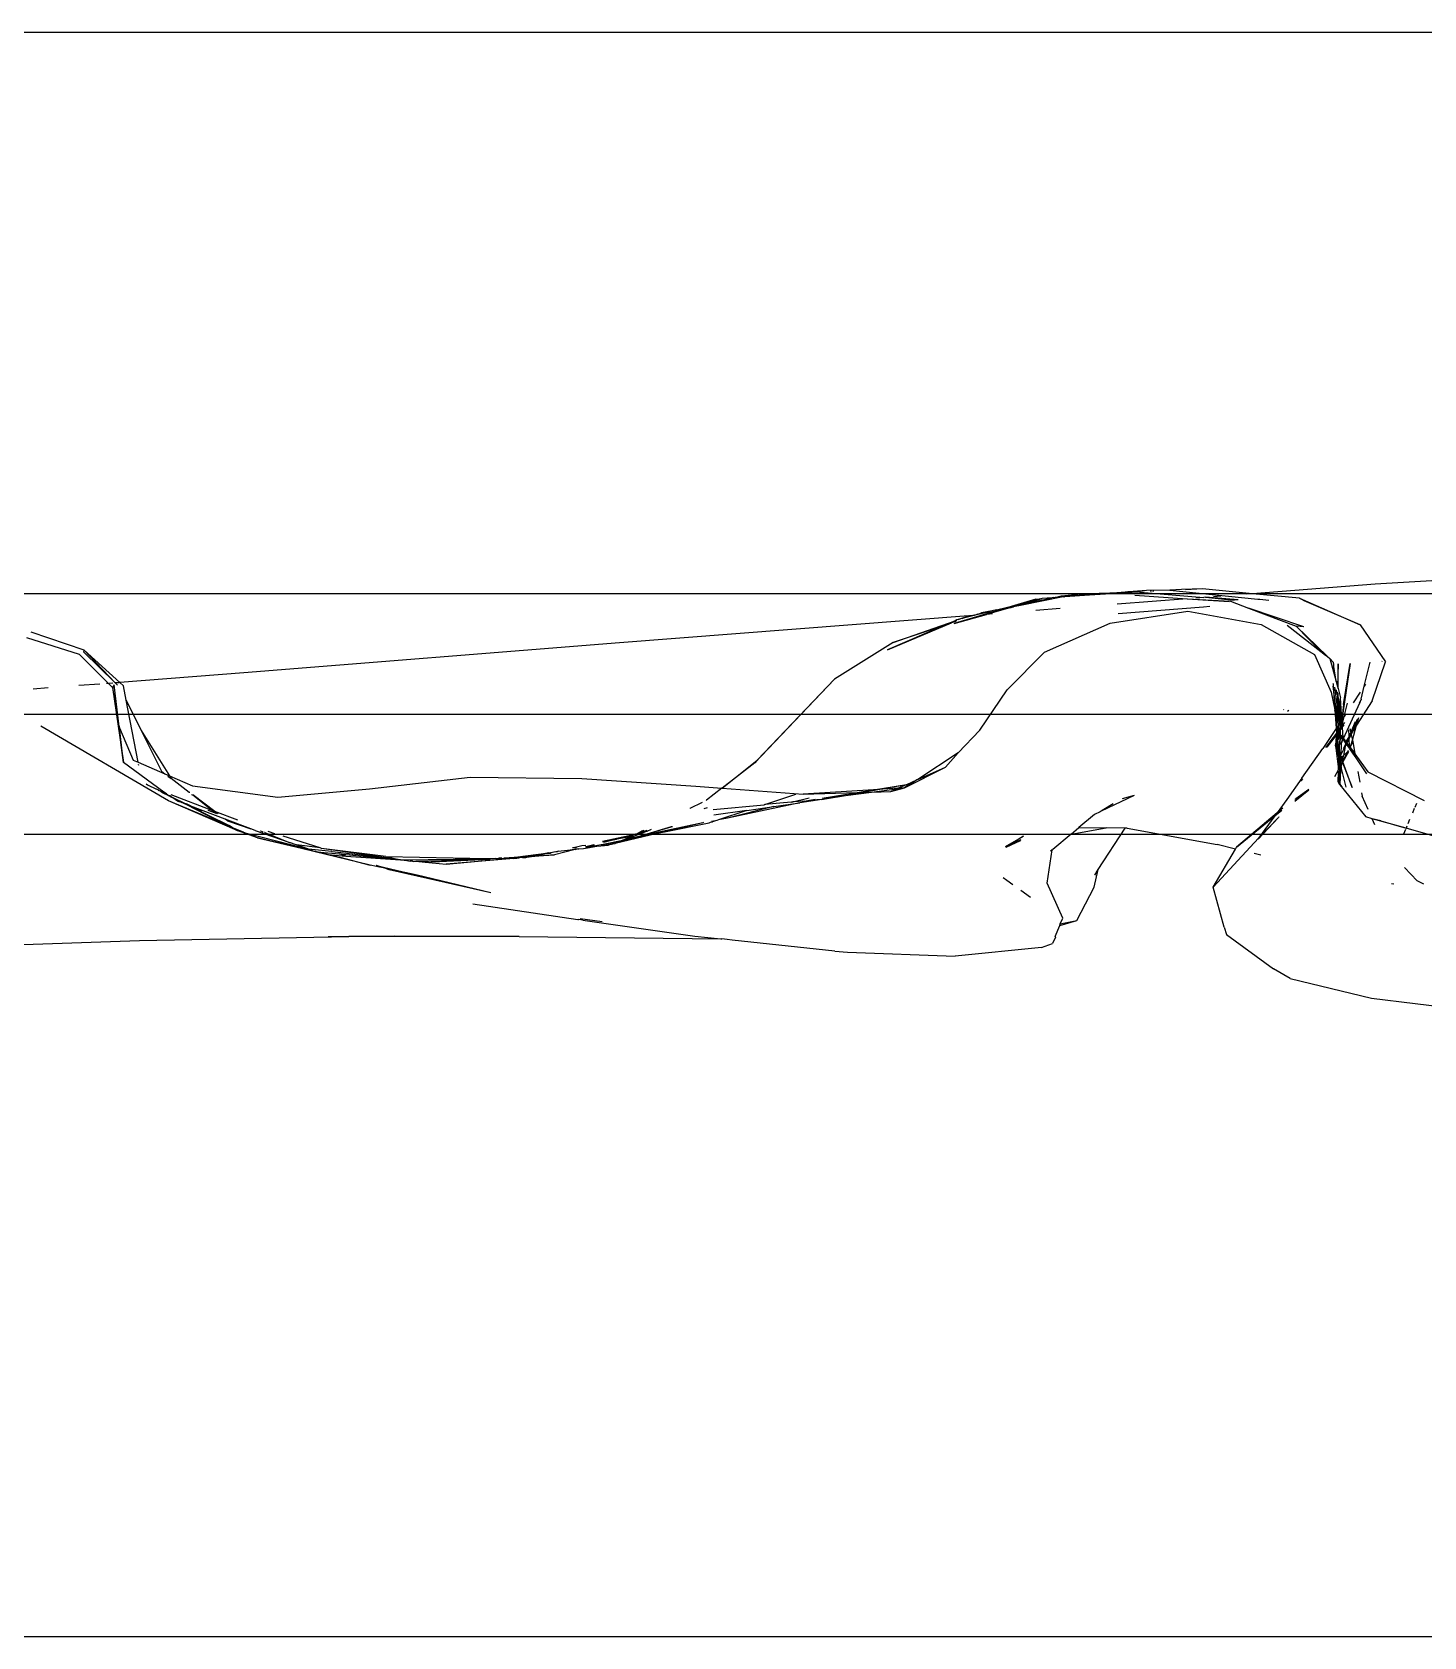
# Model space of a CAD drawing. Header units: millimetres. Extents: x -41292 to 298682, y -22072 to 33155.
# Drawn here: x 32801.7 to 32975.2, y -13759.4 to -13559.4 of the extents above; entities that cross this region are included whole.
import ezdxf

# ---------------------------------------------------------------- set-up
doc = ezdxf.new("R2010")
doc.units = ezdxf.units.MM
doc.layers.add('창호', color=4, linetype='Continuous')
doc.layers.add('틀', color=8, linetype='Continuous')

# ---------------------------------------------------------------- blocks, each defined once
blk = doc.blocks.new('rmfnasesx')
for p, q in [((60432.42, 1884.21), (60417.11, 1883.02)), ((60440.17, 1884.66), (60432.42, 1884.21)), ((60390.88, 1882.41), (60387.44, 1881.55)), ((60390.12, 1882.36), (60387.44, 1881.55)), ((60393.53, 1882.62), (60388.22, 1881.57)), ((60388.24, 1881.66), (60392.14, 1882.5)), ((60388.24, 1881.66), (60390.88, 1882.41)), ((60390.12, 1882.36), (60390.88, 1882.41)), ((60390.88, 1882.41), (60390.92, 1882.42)), ((60392.14, 1882.5), (60390.92, 1882.42)), ((60392.31, 1882.54), (60392.14, 1882.5)), ((60392.36, 1882.52), (60392.31, 1882.54)), ((60392.54, 1882.56), (60392.36, 1882.52)), ((60392.54, 1882.56), (60393.29, 1882.75)), ((60393.53, 1882.62), (60392.54, 1882.56)), ((60393.29, 1882.75), (60395.39, 1882.95)), ((60393.29, 1882.75), (60394.76, 1882.83)), ((60393.58, 1882.6), (60393.53, 1882.62)), ((60393.65, 1882.61), (60393.58, 1882.6)), ((60393.74, 1882.64), (60393.65, 1882.61)), ((60396.78, 1882.83), (60393.74, 1882.64)), ((60394.76, 1882.83), (60399.33, 1883.07)), ((60394.76, 1882.83), (60395.39, 1882.95)), ((60399.33, 1883.07), (60395.39, 1882.95)), ((60402.78, 1883.21), (60396.78, 1882.83)), ((60399.33, 1883.07), (60396.78, 1882.83)), ((60399.44, 1883.08), (60399.33, 1883.07)), ((60399.54, 1883.08), (60399.44, 1883.08)), ((60399.65, 1883.09), (60399.54, 1883.08)), ((60400.76, 1883.18), (60399.65, 1883.09)), ((60408.99, 1882.39), (60400.23, 1881.71)), ((60400.86, 1883.18), (60400.76, 1883.18)), ((60401.58, 1883.24), (60400.86, 1883.18)), ((60401.67, 1883.25), (60401.58, 1883.24)), ((60403.89, 1883.42), (60401.67, 1883.25)), ((60402.78, 1883.21), (60401.67, 1883.25)), ((60402.45, 1882.85), (60408.99, 1882.39)), ((60402.82, 1883.26), (60402.78, 1883.21)), ((60402.91, 1883.27), (60402.82, 1883.26)), ((60403.89, 1883.42), (60402.91, 1883.27)), ((60402.91, 1883.27), (60403.06, 1883.23)), ((60403.1, 1883.23), (60403.06, 1883.23)), ((60403.1, 1883.23), (60411.03, 1882.55)), ((60406.8, 1883.47), (60403.89, 1883.42)), ((60404.37, 1883.37), (60404.43, 1883.37)), ((60404.55, 1883.35), (60404.64, 1883.36)), ((60404.82, 1883.34), (60404.72, 1883.34)), ((60408.27, 1883.55), (60406.8, 1883.47)), ((60406.8, 1883.47), (60417.79, 1882.36)), ((60410.88, 1883.61), (60408.27, 1883.55)), ((60410.88, 1883.61), (60408.76, 1883.52)), ((60408.99, 1882.39), (60414.2, 1882.03)), ((60408.99, 1882.39), (60414.38, 1882.08)), ((60411.03, 1882.55), (60410.07, 1882.48)), ((60417.11, 1883.02), (60410.88, 1883.61)), ((60411.27, 1882.57), (60411.03, 1882.55)), ((60411.27, 1882.57), (60414.81, 1882.22)), ((60415.34, 1882.24), (60411.27, 1882.57)), ((60413.15, 1882.71), (60412.25, 1882.64)), ((60414.38, 1882.08), (60416.63, 1881.23)), ((60415.34, 1882.24), (60414.81, 1882.22)), ((60417.11, 1883.02), (60416.32, 1882.96)), ((60422.98, 1882.47), (60417.11, 1883.02)), ((60417.79, 1882.36), (60418.01, 1882.35)), ((60418.01, 1882.35), (60419.15, 1882.23)), ((60423.56, 1882.15), (60422.98, 1882.47)), ((60422.98, 1882.47), (60430.52, 1879.16)), ((60430.52, 1879.16), (60423.56, 1882.15)), ((60381.7, 1880.25), (60338.23, 1876.88)), ((60387.44, 1881.55), (60379.95, 1879.3)), ((60379.95, 1879.3), (60383.96, 1880.44)), ((60380.44, 1879.8), (60381.7, 1880.25)), ((60380.91, 1879.92), (60381.7, 1880.25)), ((60382.1, 1880.22), (60380.91, 1879.92)), ((60381.7, 1880.25), (60381.81, 1880.27)), ((60381.81, 1880.27), (60381.85, 1880.28)), ((60381.85, 1880.28), (60382.89, 1880.48)), ((60382.41, 1880.32), (60381.85, 1880.28)), ((60382.41, 1880.32), (60382.1, 1880.22)), ((60382.57, 1880.33), (60382.41, 1880.32)), ((60384.2, 1880.74), (60382.57, 1880.33)), ((60382.89, 1880.48), (60382.57, 1880.33)), ((60382.89, 1880.48), (60383.33, 1880.63)), ((60384.68, 1880.89), (60383.33, 1880.63)), ((60383.33, 1880.63), (60384.2, 1880.74)), ((60386.86, 1881.27), (60383.96, 1880.44)), ((60384.73, 1880.5), (60383.96, 1880.44)), ((60384.68, 1880.89), (60384.2, 1880.74)), ((60385.2, 1880.99), (60384.68, 1880.89)), ((60385.2, 1880.99), (60387.44, 1881.55)), ((60386.86, 1881.27), (60387.02, 1881.3)), ((60387.02, 1881.3), (60387.34, 1881.4)), ((60388.24, 1881.66), (60387.34, 1881.4)), ((60388.22, 1881.57), (60387.34, 1881.4)), ((60393.15, 1881.16), (60390.11, 1880.92)), ((60399.37, 1879.36), (60409.04, 1880.85)), ((60411.01, 1881.34), (60400.39, 1880.53)), ((60409.04, 1880.85), (60418.21, 1879.19)), ((60411.81, 1881.43), (60411.01, 1881.34)), ((60423.51, 1878.91), (60416.63, 1881.23)), ((60416.63, 1881.23), (60422.54, 1878.99)), ((60271.5, 1875.99), (60264.89, 1878.22)), ((60371.62, 1876.04), (60379.61, 1879.38)), ((60378.55, 1879.02), (60371.62, 1876.04)), ((60372.31, 1876.92), (60380.05, 1879.66)), ((60378.55, 1879.02), (60372.31, 1876.92)), ((60380.05, 1879.66), (60378.55, 1879.02)), ((60379.61, 1879.38), (60378.55, 1879.02)), ((60380.13, 1879.55), (60379.61, 1879.38)), ((60380.28, 1879.76), (60380.05, 1879.66)), ((60380.05, 1879.66), (60380.26, 1879.74)), ((60380.13, 1879.55), (60380.17, 1879.61)), ((60380.44, 1879.8), (60380.28, 1879.76)), ((60380.91, 1879.92), (60380.44, 1879.8)), ((60391.19, 1875.75), (60399.37, 1879.36)), ((60418.21, 1879.19), (60424.84, 1875.46)), ((60421.43, 1879.1), (60425.63, 1875.82)), ((60423.51, 1878.91), (60422.54, 1878.99)), ((60422.54, 1878.99), (60426.05, 1875.49)), ((60426.45, 1875.18), (60422.54, 1878.99)), ((60422.54, 1878.99), (60425.63, 1875.82)), ((60430.52, 1879.16), (60433.69, 1874.55)), ((60264.33, 1877.58), (60270.9, 1875.48)), ((60338.23, 1876.88), (60291.42, 1873.14)), ((60372.31, 1876.92), (60365.04, 1872.35)), ((60270.9, 1875.48), (60274.55, 1871.84)), ((60271.5, 1875.99), (60271.41, 1875.78)), ((60275.39, 1871.9), (60271.41, 1875.78)), ((60271.5, 1875.99), (60275.39, 1871.9)), ((60271.5, 1875.99), (60275.97, 1871.95)), ((60386.52, 1871.05), (60391.19, 1875.75)), ((60424.84, 1875.46), (60426.93, 1870.73)), ((60425.63, 1875.82), (60426.05, 1875.49)), ((60426.05, 1875.49), (60426.45, 1875.18)), ((60426.45, 1875.18), (60426.75, 1874.95)), ((60427.2, 1874.44), (60426.75, 1874.95)), ((60426.75, 1874.95), (60427.53, 1872.08)), ((60427.22, 1874.32), (60427.2, 1874.44)), ((60427.22, 1874.32), (60427.26, 1874.28)), ((60427.27, 1873.95), (60427.26, 1874.28)), ((60427.78, 1874.26), (60427.71, 1871.45)), ((60427.78, 1871.19), (60427.78, 1874.26)), ((60429.28, 1874.34), (60428.25, 1867.3)), ((60428.45, 1869.21), (60429.28, 1874.34)), ((60431.05, 1871.51), (60431.78, 1874.48)), ((60432.03, 1869.69), (60433.69, 1874.55)), ((60433.25, 1874.56), (60433.28, 1874.61)), ((60291.42, 1873.14), (60275.97, 1871.95)), ((60365.04, 1872.35), (60355.1, 1861.93)), ((60365.04, 1872.35), (60355.38, 1862.29)), ((60427.53, 1872.08), (60427.27, 1873.95)), ((60427.53, 1872.08), (60427.71, 1871.45)), ((60267, 1871.28), (60265.15, 1871.14)), ((60273.47, 1871.76), (60270.83, 1871.56)), ((60274.55, 1871.84), (60274.27, 1871.82)), ((60274.55, 1871.84), (60275.04, 1871.35)), ((60275.1, 1871.88), (60274.63, 1871.85)), ((60275.23, 1871.68), (60275.04, 1871.35)), ((60275.04, 1871.35), (60276.42, 1861.98)), ((60275.04, 1871.35), (60275.79, 1866.66)), ((60275.87, 1866.47), (60275.23, 1871.68)), ((60275.81, 1871.93), (60275.39, 1871.9)), ((60275.67, 1871.63), (60275.39, 1871.9)), ((60275.97, 1871.95), (60275.81, 1871.93)), ((60275.97, 1871.95), (60276.42, 1871.54)), ((60276.76, 1869.75), (60276.42, 1871.54)), ((60383.15, 1866.02), (60386.52, 1871.05)), ((60426.93, 1870.73), (60427.38, 1868.53)), ((60427.16, 1871.8), (60427.14, 1871.84)), ((60427.16, 1871.8), (60427.18, 1871.5)), ((60427.18, 1871.5), (60427.38, 1868.53)), ((60427.64, 1867.91), (60427.18, 1871.5)), ((60427.65, 1869.22), (60427.38, 1871.39)), ((60427.69, 1870.41), (60427.56, 1871.06)), ((60427.69, 1870.41), (60427.65, 1869.22)), ((60427.69, 1870.41), (60427.78, 1870.01)), ((60427.71, 1871.45), (60427.78, 1871.19)), ((60427.78, 1870.31), (60427.72, 1870.76)), ((60427.78, 1871.19), (60428.09, 1870.06)), ((60427.78, 1870.31), (60427.78, 1870.64)), ((60427.78, 1870.01), (60427.78, 1870.31)), ((60427.78, 1870.01), (60427.91, 1869.4)), ((60427.78, 1867.11), (60427.78, 1870.01)), ((60428.09, 1867.15), (60428.09, 1870.06)), ((60428.25, 1867.3), (60428.09, 1870.06)), ((60430.53, 1870.74), (60429.65, 1869.41)), ((60430.67, 1869.89), (60431.03, 1871.48)), ((60431.05, 1871.51), (60431.03, 1871.48)), ((60431.21, 1871.76), (60431.05, 1871.51)), ((60278.24, 1862.01), (60276.76, 1869.75)), ((60276.76, 1869.75), (60278.63, 1865.97)), ((60421.02, 1868.59), (60420.97, 1868.56)), ((60421.66, 1868.47), (60421.46, 1868.33)), ((60427.38, 1868.53), (60427.54, 1866.24)), ((60427.63, 1867.35), (60427.38, 1868.53)), ((60427.64, 1867.91), (60427.65, 1868.6)), ((60427.66, 1868.82), (60427.65, 1869.22)), ((60427.65, 1868.6), (60427.66, 1868.82)), ((60427.78, 1867.11), (60427.65, 1868.6)), ((60427.91, 1869.4), (60427.78, 1867.11)), ((60428, 1866.93), (60427.91, 1869.4)), ((60428.45, 1869.21), (60428.25, 1867.3)), ((60428.46, 1864.98), (60430.51, 1869.43)), ((60428.53, 1867.73), (60428.96, 1869.38)), ((60428.75, 1868.07), (60428.53, 1867.73)), ((60432.03, 1869.69), (60430.08, 1866.65)), ((60430.52, 1869.59), (60430.4, 1869.43)), ((60430.47, 1869.43), (60430.52, 1869.5)), ((60430.51, 1869.43), (60430.52, 1869.5)), ((60430.52, 1869.5), (60430.57, 1869.55)), ((60430.55, 1869.54), (60430.58, 1869.59)), ((60430.57, 1869.55), (60430.58, 1869.59)), ((60430.62, 1869.72), (60430.58, 1869.67)), ((60430.58, 1869.7), (60430.62, 1869.72)), ((60430.58, 1869.59), (60430.58, 1869.67)), ((60430.62, 1869.77), (60430.59, 1869.73)), ((60430.64, 1869.81), (60430.62, 1869.77)), ((60430.62, 1869.72), (60430.62, 1869.77)), ((60430.67, 1869.89), (60430.64, 1869.81)), ((60282, 1857.2), (60266.1, 1866.51)), ((60276.42, 1861.98), (60275.79, 1866.66)), ((60275.79, 1866.66), (60275.87, 1866.47)), ((60275.87, 1866.47), (60275.89, 1866.32)), ((60276.42, 1861.98), (60275.89, 1866.32)), ((60275.89, 1866.32), (60277.62, 1862.27)), ((60383.15, 1866.02), (60380.43, 1863.17)), ((60427.54, 1866.24), (60425.86, 1863.72)), ((60427.59, 1866.32), (60427.54, 1866.24)), ((60427.54, 1866.24), (60427.58, 1865.64)), ((60427.59, 1866.32), (60427.63, 1867.35)), ((60427.71, 1866.5), (60427.59, 1866.32)), ((60427.62, 1865.7), (60427.59, 1866.32)), ((60427.63, 1867.35), (60427.66, 1867.74)), ((60427.63, 1867.35), (60427.7, 1866.98)), ((60427.66, 1867.74), (60427.64, 1867.91)), ((60427.69, 1867.51), (60427.66, 1867.74)), ((60427.78, 1867.11), (60427.69, 1867.51)), ((60427.7, 1866.98), (60427.77, 1866.91)), ((60427.75, 1866.55), (60427.71, 1866.5)), ((60427.78, 1866.18), (60427.71, 1866.5)), ((60427.73, 1865.85), (60427.71, 1866.5)), ((60427.78, 1866.6), (60427.75, 1866.55)), ((60427.75, 1866.55), (60427.85, 1866.28)), ((60427.78, 1866.82), (60427.76, 1866.72)), ((60427.76, 1866.72), (60427.8, 1866.67)), ((60427.77, 1866.91), (60427.78, 1867.11)), ((60427.77, 1866.91), (60427.78, 1866.82)), ((60427.8, 1866.63), (60427.78, 1866.6)), ((60427.79, 1866.54), (60427.78, 1866.6)), ((60427.79, 1866.54), (60427.78, 1866.18)), ((60427.78, 1865.91), (60427.78, 1866.18)), ((60427.85, 1866.28), (60427.79, 1866.54)), ((60428, 1866.93), (60427.8, 1866.67)), ((60427.8, 1866.67), (60427.8, 1866.63)), ((60427.85, 1866.28), (60427.89, 1866.06)), ((60427.91, 1866.09), (60427.85, 1866.28)), ((60427.9, 1866.02), (60427.88, 1865.98)), ((60427.91, 1866.09), (60427.89, 1866.06)), ((60427.89, 1866.06), (60427.9, 1866.02)), ((60428.03, 1866.24), (60427.91, 1866.09)), ((60428.03, 1866.14), (60427.95, 1865.88)), ((60428.06, 1867.02), (60428, 1866.93)), ((60428.03, 1866.24), (60428, 1866.93)), ((60428.1, 1866.34), (60428.03, 1866.24)), ((60428.03, 1866.14), (60428.03, 1866.24)), ((60428.03, 1865.99), (60428.03, 1866.14)), ((60428.03, 1865.99), (60428.1, 1866.07)), ((60428.06, 1867.02), (60428.09, 1867.07)), ((60428.1, 1866.37), (60428.06, 1867.02)), ((60428.25, 1867.3), (60428.09, 1867.15)), ((60428.09, 1867.07), (60428.09, 1867.15)), ((60428.25, 1867.3), (60428.1, 1866.37)), ((60428.1, 1866.37), (60428.26, 1866.96)), ((60428.21, 1866.49), (60428.1, 1866.37)), ((60428.1, 1866.34), (60428.1, 1866.37)), ((60428.1, 1866.07), (60428.1, 1866.34)), ((60428.1, 1866.07), (60428.16, 1866.16)), ((60428.1, 1865.48), (60428.1, 1866.07)), ((60428.16, 1866.16), (60428.21, 1866.49)), ((60428.16, 1866.16), (60428.3, 1866.35)), ((60428.21, 1866.49), (60428.28, 1866.76)), ((60428.29, 1866.59), (60428.21, 1866.49)), ((60428.45, 1867.62), (60428.25, 1867.3)), ((60428.25, 1867.3), (60428.26, 1866.96)), ((60428.26, 1866.96), (60428.45, 1867.62)), ((60428.26, 1866.96), (60428.28, 1866.76)), ((60428.28, 1866.76), (60428.53, 1867.73)), ((60428.28, 1866.76), (60428.29, 1866.59)), ((60428.58, 1866.99), (60428.29, 1866.59)), ((60428.29, 1866.59), (60428.3, 1866.35)), ((60428.3, 1866.35), (60428.53, 1866.68)), ((60428.3, 1866.35), (60428.37, 1865.11)), ((60428.53, 1867.73), (60428.45, 1867.62)), ((60429.16, 1865.3), (60429.13, 1866.06)), ((60429.26, 1866.23), (60429.36, 1865.76)), ((60429.91, 1867.04), (60429.36, 1865.76)), ((60429.56, 1864.77), (60430.08, 1866.65)), ((60429.65, 1865.96), (60430.15, 1867.33)), ((60430.08, 1866.65), (60429.65, 1865.96)), ((60430.08, 1866.65), (60430.35, 1867.58)), ((60430.15, 1867.33), (60430.2, 1867.4)), ((60278.63, 1865.97), (60282.14, 1860.32)), ((60278.63, 1865.97), (60281.14, 1860.89)), ((60427.58, 1865.64), (60426.23, 1863.84)), ((60426.43, 1863.9), (60427.59, 1865.41)), ((60427.44, 1864.1), (60427.56, 1864.53)), ((60427.44, 1864.1), (60427.55, 1863.99)), ((60427.44, 1864.1), (60427.83, 1861.12)), ((60427.88, 1862.65), (60427.44, 1864.1)), ((60427.55, 1863.99), (60427.56, 1864.53)), ((60427.61, 1864.15), (60427.55, 1863.99)), ((60427.56, 1864.53), (60427.59, 1865.41)), ((60427.56, 1864.53), (60427.64, 1864.68)), ((60427.62, 1865.7), (60427.58, 1865.64)), ((60427.59, 1865.51), (60427.58, 1865.64)), ((60427.63, 1865.46), (60427.59, 1865.51)), ((60427.59, 1865.41), (60427.63, 1865.46)), ((60427.62, 1864.23), (60427.61, 1864.15)), ((60427.69, 1863.97), (60427.61, 1864.15)), ((60427.67, 1865.77), (60427.62, 1865.7)), ((60427.66, 1864.4), (60427.62, 1864.23)), ((60427.63, 1865.46), (60427.68, 1865.52)), ((60427.63, 1865.46), (60427.68, 1865.35)), ((60427.65, 1864.57), (60427.63, 1864.44)), ((60427.68, 1864.49), (60427.63, 1864.44)), ((60427.63, 1864.44), (60427.66, 1864.4)), ((60427.64, 1864.68), (60427.68, 1864.77)), ((60427.64, 1864.68), (60427.66, 1864.64)), ((60427.65, 1864.86), (60427.68, 1864.94)), ((60427.65, 1864.84), (60427.65, 1864.86)), ((60427.68, 1864.77), (60427.65, 1864.84)), ((60427.66, 1864.64), (60427.65, 1864.57)), ((60427.65, 1864.57), (60427.68, 1864.49)), ((60427.68, 1864.49), (60427.66, 1864.4)), ((60427.66, 1864.4), (60427.69, 1863.97)), ((60427.7, 1865.81), (60427.67, 1865.77)), ((60427.68, 1865.52), (60427.67, 1865.77)), ((60427.68, 1865.52), (60427.74, 1865.6)), ((60427.68, 1865.35), (60427.68, 1865.52)), ((60427.68, 1864.94), (60427.68, 1865.35)), ((60427.68, 1864.94), (60427.73, 1865.04)), ((60427.68, 1864.49), (60427.76, 1864.76)), ((60427.73, 1865.85), (60427.7, 1865.81)), ((60427.78, 1865.65), (60427.7, 1865.81)), ((60427.78, 1865.91), (60427.73, 1865.85)), ((60427.73, 1865.08), (60427.75, 1865.12)), ((60427.73, 1865.04), (60427.73, 1865.08)), ((60427.78, 1864.84), (60427.73, 1865.04)), ((60427.74, 1865.6), (60427.78, 1865.65)), ((60427.74, 1865.6), (60427.75, 1865.62)), ((60427.78, 1865.34), (60427.74, 1865.6)), ((60427.74, 1865.31), (60427.78, 1865.34)), ((60427.78, 1865.27), (60427.74, 1865.31)), ((60427.75, 1865.62), (60427.78, 1865.65)), ((60427.75, 1865.62), (60427.78, 1865.34)), ((60427.75, 1865.15), (60427.76, 1865.22)), ((60427.75, 1865.12), (60427.75, 1865.15)), ((60427.76, 1865.22), (60427.78, 1865.27)), ((60427.76, 1864.76), (60427.78, 1864.84)), ((60427.78, 1863.89), (60427.76, 1864.76)), ((60427.88, 1865.98), (60427.78, 1865.91)), ((60427.78, 1865.65), (60427.78, 1865.91)), ((60427.78, 1865.65), (60427.9, 1865.82)), ((60427.91, 1865.74), (60427.78, 1864.84)), ((60427.78, 1865.34), (60427.91, 1865.74)), ((60427.78, 1864.84), (60427.95, 1865.49)), ((60427.78, 1865.27), (60427.78, 1865.34)), ((60427.88, 1865.98), (60427.89, 1865.95)), ((60427.89, 1865.95), (60427.93, 1865.86)), ((60427.9, 1865.82), (60427.94, 1865.83)), ((60427.94, 1865.83), (60427.91, 1865.74)), ((60427.91, 1865.74), (60427.98, 1865.65)), ((60427.95, 1865.49), (60427.91, 1865.74)), ((60427.91, 1863.51), (60427.95, 1864.57)), ((60427.95, 1865.88), (60427.93, 1865.86)), ((60427.93, 1865.86), (60427.94, 1865.83)), ((60427.94, 1865.83), (60427.95, 1865.88)), ((60427.95, 1865.88), (60428.03, 1865.99)), ((60427.95, 1865.49), (60427.98, 1865.65)), ((60428.04, 1864.75), (60427.95, 1865.49)), ((60427.95, 1864.57), (60428.04, 1864.75)), ((60427.96, 1863.37), (60427.95, 1864.57)), ((60427.98, 1865.65), (60428.04, 1865.85)), ((60428.05, 1865.54), (60427.98, 1865.65)), ((60428.04, 1865.85), (60428.03, 1865.99)), ((60428.05, 1865.54), (60428.04, 1865.85)), ((60428.1, 1864.86), (60428.04, 1864.75)), ((60428.1, 1864.28), (60428.04, 1864.75)), ((60428.05, 1865.51), (60428.05, 1865.54)), ((60428.1, 1865.48), (60428.05, 1865.51)), ((60428.1, 1865.43), (60428.1, 1865.48)), ((60428.1, 1864.86), (60428.1, 1865.43)), ((60428.25, 1865.16), (60428.1, 1865.43)), ((60428.1, 1865.43), (60428.31, 1865.26)), ((60428.1, 1864.86), (60428.25, 1865.16)), ((60428.1, 1864.28), (60428.16, 1864.32)), ((60428.16, 1864.32), (60428.12, 1862.93)), ((60428.16, 1864.32), (60428.38, 1864.93)), ((60428.16, 1864.32), (60428.41, 1864.88)), ((60428.25, 1865.16), (60428.29, 1865.22)), ((60428.38, 1864.93), (60428.25, 1865.16)), ((60428.29, 1865.22), (60428.31, 1865.26)), ((60428.29, 1865.22), (60428.37, 1865.11)), ((60428.37, 1865.11), (60428.37, 1865.05)), ((60428.37, 1865.05), (60428.38, 1864.93)), ((60428.37, 1865.05), (60428.46, 1864.98)), ((60428.41, 1864.88), (60428.38, 1864.93)), ((60428.41, 1864.88), (60428.46, 1864.98)), ((60428.76, 1864.38), (60428.41, 1864.88)), ((60428.69, 1864.26), (60428.43, 1863.68)), ((60428.46, 1864.98), (60428.79, 1864.53)), ((60428.77, 1864.46), (60428.46, 1864.98)), ((60428.72, 1864.19), (60428.67, 1863.96)), ((60428.67, 1863.96), (60428.75, 1864.12)), ((60428.77, 1864.46), (60428.76, 1864.38)), ((60428.83, 1864.28), (60428.76, 1864.38)), ((60428.79, 1864.53), (60428.77, 1864.46)), ((60428.86, 1864.33), (60428.77, 1864.46)), ((60428.81, 1864.66), (60428.79, 1864.53)), ((60428.79, 1864.53), (60428.89, 1864.4)), ((60428.81, 1864.66), (60429.16, 1865.2)), ((60428.83, 1864.28), (60428.86, 1864.33)), ((60429.19, 1863.75), (60428.83, 1864.28)), ((60428.86, 1864.33), (60428.89, 1864.4)), ((60429.21, 1863.81), (60428.86, 1864.33)), ((60428.89, 1864.4), (60429.17, 1864.95)), ((60428.89, 1864.4), (60429.2, 1863.96)), ((60429.36, 1865.76), (60429.16, 1865.3)), ((60429.4, 1865.57), (60429.16, 1865.2)), ((60429.16, 1865.3), (60429.16, 1865.2)), ((60429.17, 1864.95), (60429.16, 1865.2)), ((60429.17, 1864.95), (60429.42, 1865.45)), ((60429.2, 1863.96), (60429.17, 1864.95)), ((60429.37, 1864.1), (60429.26, 1863.89)), ((60429.3, 1863.84), (60429.37, 1864.1)), ((60429.36, 1865.76), (60429.4, 1865.57)), ((60429.37, 1864.1), (60429.56, 1864.77)), ((60429.6, 1864.55), (60429.37, 1864.1)), ((60429.65, 1865.96), (60429.4, 1865.57)), ((60429.4, 1865.57), (60429.42, 1865.45)), ((60429.42, 1865.45), (60429.53, 1865.67)), ((60429.42, 1865.45), (60429.56, 1864.77)), ((60429.53, 1865.67), (60429.65, 1865.96)), ((60429.56, 1864.77), (60429.6, 1864.55)), ((60429.6, 1864.55), (60429.85, 1863.12)), ((60277.62, 1862.27), (60278.24, 1862.01)), ((60278.24, 1862.01), (60281.57, 1860.57)), ((60351.03, 1858.78), (60355.38, 1862.29)), ((60355.38, 1862.29), (60355.1, 1861.93)), ((60380.43, 1863.17), (60375.39, 1859.87)), ((60380.43, 1863.17), (60378.86, 1861.42)), ((60423.28, 1860.03), (60425.86, 1863.72)), ((60427.55, 1863.99), (60427.69, 1863.97)), ((60427.55, 1863.99), (60427.9, 1863.11)), ((60427.88, 1862.65), (60427.55, 1863.99)), ((60427.69, 1863.97), (60427.71, 1863.92)), ((60427.71, 1863.92), (60427.78, 1863.89)), ((60427.71, 1863.92), (60427.9, 1863.38)), ((60427.91, 1863.51), (60427.78, 1863.89)), ((60427.83, 1861.12), (60427.86, 1862.2)), ((60427.86, 1862.2), (60427.87, 1862.45)), ((60427.86, 1862.2), (60427.92, 1862.26)), ((60427.87, 1862.45), (60427.88, 1862.65)), ((60427.88, 1862.65), (60427.9, 1863.11)), ((60427.93, 1862.38), (60427.88, 1862.65)), ((60427.9, 1863.38), (60427.91, 1863.51)), ((60427.9, 1863.11), (60427.9, 1863.38)), ((60427.96, 1863.22), (60427.9, 1863.38)), ((60427.9, 1863.11), (60427.96, 1862.93)), ((60427.96, 1863.37), (60427.91, 1863.51)), ((60427.92, 1862.26), (60427.97, 1862.3)), ((60427.97, 1862.07), (60427.92, 1862.26)), ((60427.93, 1862.38), (60427.97, 1862.41)), ((60427.97, 1862.3), (60427.93, 1862.38)), ((60428.12, 1862.93), (60427.96, 1863.37)), ((60427.96, 1863.22), (60427.96, 1863.37)), ((60427.96, 1863.22), (60428.12, 1862.93)), ((60427.96, 1862.93), (60427.96, 1863.22)), ((60427.96, 1862.93), (60428.11, 1862.57)), ((60427.97, 1862.41), (60427.96, 1862.93)), ((60427.97, 1862.41), (60428.1, 1862.54)), ((60427.97, 1862.3), (60428.1, 1862.44)), ((60427.97, 1862.07), (60427.97, 1862.3)), ((60428.08, 1861.83), (60427.97, 1862.3)), ((60427.98, 1861.42), (60427.97, 1862.07)), ((60428.08, 1861.67), (60427.97, 1862.07)), ((60428.1, 1862.44), (60428.08, 1861.83)), ((60428.1, 1862.54), (60428.19, 1862.61)), ((60428.11, 1862.57), (60428.1, 1862.54)), ((60428.1, 1862.54), (60428.14, 1862.48)), ((60428.14, 1862.48), (60428.1, 1862.44)), ((60428.1, 1862.44), (60428.29, 1862.1)), ((60428.11, 1862.81), (60428.13, 1862.9)), ((60428.22, 1862.64), (60428.11, 1862.81)), ((60428.11, 1862.81), (60428.11, 1862.57)), ((60428.13, 1862.9), (60428.12, 1862.93)), ((60428.13, 1862.9), (60428.67, 1863.96)), ((60428.14, 1862.48), (60428.21, 1862.55)), ((60428.19, 1862.61), (60428.22, 1862.64)), ((60428.21, 1862.55), (60428.19, 1862.61)), ((60428.21, 1862.55), (60428.43, 1862.77)), ((60428.33, 1862.32), (60428.21, 1862.55)), ((60428.22, 1862.64), (60428.44, 1862.85)), ((60428.31, 1862.05), (60428.26, 1861.96)), ((60428.32, 1862.25), (60428.29, 1862.1)), ((60428.36, 1862.15), (60428.29, 1862.1)), ((60428.29, 1862.1), (60428.31, 1862.05)), ((60428.31, 1862.05), (60428.34, 1861.98)), ((60428.32, 1862.25), (60428.33, 1862.32)), ((60428.38, 1862.19), (60428.32, 1862.25)), ((60428.43, 1862.77), (60428.33, 1862.32)), ((60428.34, 1861.98), (60428.39, 1862.07)), ((60428.36, 1862.15), (60428.38, 1862.19)), ((60428.41, 1862.11), (60428.36, 1862.15)), ((60428.97, 1863.33), (60428.38, 1862.19)), ((60428.39, 1862.07), (60428.41, 1862.11)), ((60429.55, 1858.87), (60428.39, 1862.07)), ((60428.41, 1862.11), (60429.1, 1863.35)), ((60428.43, 1862.77), (60428.44, 1862.85)), ((60428.67, 1863.96), (60428.44, 1862.85)), ((60428.44, 1862.85), (60428.97, 1863.33)), ((60429.04, 1863.48), (60428.97, 1863.33)), ((60428.97, 1863.33), (60429.07, 1863.42)), ((60429.21, 1863.81), (60429.19, 1863.75)), ((60429.19, 1863.75), (60429.25, 1863.67)), ((60429.21, 1863.81), (60429.2, 1863.96)), ((60429.2, 1863.96), (60429.26, 1863.89)), ((60429.26, 1863.89), (60429.21, 1863.81)), ((60429.27, 1863.73), (60429.21, 1863.81)), ((60429.25, 1863.67), (60429.27, 1863.73)), ((60429.92, 1862.75), (60429.25, 1863.67)), ((60429.26, 1863.89), (60429.3, 1863.84)), ((60429.27, 1863.73), (60429.3, 1863.84)), ((60429.92, 1862.75), (60429.27, 1863.73)), ((60429.3, 1863.84), (60429.85, 1863.12)), ((60429.85, 1863.12), (60429.87, 1863.06)), ((60429.87, 1863.06), (60431.49, 1860.83)), ((60429.92, 1862.75), (60429.87, 1863.06)), ((60429.93, 1862.68), (60429.92, 1862.75)), ((60431.38, 1860.58), (60429.93, 1862.68)), ((60281.44, 1858.3), (60276.42, 1861.98)), ((60278.31, 1861.63), (60278.29, 1861.73)), ((60281.14, 1860.89), (60281.57, 1860.57)), ((60281.57, 1860.57), (60282.14, 1860.32)), ((60281.92, 1860.3), (60282.36, 1859.97)), ((60282.14, 1860.32), (60285.02, 1859.07)), ((60282.23, 1860.18), (60282.36, 1859.97)), ((60307.07, 1858.71), (60319.62, 1860.16)), ((60319.62, 1860.16), (60333.53, 1860)), ((60355.1, 1861.93), (60351.03, 1858.78)), ((60373.74, 1858.82), (60378.86, 1861.42)), ((60375.39, 1859.87), (60378.86, 1861.42)), ((60423.28, 1860.03), (60421.41, 1857.37)), ((60427.8, 1861.01), (60427.34, 1860.19)), ((60427.77, 1859.58), (60427.82, 1860.84)), ((60427.89, 1860.17), (60427.77, 1859.58)), ((60427.83, 1861.12), (60427.79, 1861.06)), ((60427.79, 1861.06), (60427.8, 1861.01)), ((60427.82, 1860.84), (60427.8, 1861.01)), ((60427.82, 1860.84), (60427.89, 1860.17)), ((60427.98, 1861.34), (60427.83, 1861.12)), ((60427.99, 1860.64), (60427.89, 1860.17)), ((60427.89, 1860.17), (60428, 1859.29)), ((60428.08, 1861.61), (60427.98, 1861.42)), ((60427.98, 1861.42), (60428.07, 1861.5)), ((60427.98, 1861.34), (60427.98, 1861.42)), ((60427.99, 1860.64), (60427.98, 1861.34)), ((60428.06, 1860.98), (60427.99, 1860.64)), ((60428, 1859.29), (60427.99, 1860.64)), ((60428.06, 1860.98), (60428, 1859.29)), ((60428.07, 1861.5), (60428.06, 1860.98)), ((60428.15, 1861.41), (60428.06, 1860.98)), ((60428.11, 1861.56), (60428.07, 1861.5)), ((60428.08, 1861.67), (60428.08, 1861.83)), ((60428.12, 1861.69), (60428.08, 1861.67)), ((60428.08, 1861.61), (60428.08, 1861.67)), ((60428.11, 1861.56), (60428.08, 1861.61)), ((60428.11, 1861.56), (60428.22, 1861.77)), ((60428.16, 1861.5), (60428.11, 1861.56)), ((60428.26, 1861.96), (60428.12, 1861.69)), ((60428.15, 1861.41), (60428.16, 1861.5)), ((60428.8, 1858.9), (60428.15, 1861.41)), ((60428.22, 1861.77), (60428.16, 1861.5)), ((60428.22, 1861.77), (60428.34, 1861.98)), ((60428.26, 1861.96), (60428.22, 1861.77)), ((60428.34, 1861.98), (60429.55, 1858.87)), ((60430.25, 1860.85), (60430.48, 1859.52)), ((60431.49, 1860.83), (60438.49, 1857.24)), ((60279.25, 1859.32), (60279.38, 1859.22)), ((60279.38, 1859.22), (60280.51, 1858.65)), ((60280.74, 1858.57), (60280.51, 1858.65)), ((60280.74, 1858.57), (60280.91, 1858.45)), ((60280.96, 1858.48), (60281.06, 1858.38)), ((60281.06, 1858.38), (60281.75, 1858.07)), ((60281.44, 1858.3), (60281.06, 1858.38)), ((60281.16, 1858.28), (60282.08, 1857.82)), ((60281.75, 1858.07), (60281.44, 1858.3)), ((60281.75, 1858.07), (60282.08, 1857.82)), ((60284.58, 1858.26), (60282.36, 1859.97)), ((60284.67, 1858.23), (60284.58, 1858.26)), ((60284.89, 1858.01), (60285.04, 1857.95)), ((60285.02, 1859.07), (60295.63, 1857.68)), ((60295.63, 1857.68), (60307.07, 1858.71)), ((60333.53, 1860), (60347.72, 1859.03)), ((60347.72, 1859.03), (60350.98, 1858.79)), ((60350.98, 1858.79), (60349.08, 1857.27)), ((60350.98, 1858.79), (60351.03, 1858.78)), ((60351.03, 1858.78), (60361.12, 1858.03)), ((60356.33, 1856.74), (60360.18, 1858.02)), ((60369.87, 1858.58), (60361.12, 1858.03)), ((60361.12, 1858.03), (60367.84, 1858.25)), ((60363.48, 1857.53), (60367.84, 1858.25)), ((60366.37, 1857.89), (60369.62, 1858.3)), ((60366.37, 1857.89), (60368.46, 1858.26)), ((60367.84, 1858.25), (60369.87, 1858.58)), ((60367.84, 1858.25), (60368.46, 1858.26)), ((60368.46, 1858.26), (60370.43, 1858.61)), ((60368.46, 1858.26), (60369.62, 1858.3)), ((60369.62, 1858.3), (60372.77, 1858.7)), ((60369.62, 1858.3), (60372.05, 1858.38)), ((60369.87, 1858.58), (60374, 1859.25)), ((60370.43, 1858.61), (60369.87, 1858.58)), ((60370.43, 1858.61), (60374, 1859.25)), ((60372.93, 1858.77), (60370.43, 1858.61)), ((60372.05, 1858.38), (60373.74, 1858.82)), ((60372.05, 1858.38), (60372.77, 1858.7)), ((60372.77, 1858.7), (60373.74, 1858.82)), ((60372.77, 1858.7), (60372.93, 1858.77)), ((60372.93, 1858.77), (60374, 1859.25)), ((60373.74, 1858.82), (60372.93, 1858.77)), ((60374.55, 1859.35), (60373.74, 1858.82)), ((60374, 1859.25), (60374.03, 1859.26)), ((60374.03, 1859.26), (60375.28, 1859.82)), ((60374.03, 1859.26), (60374.55, 1859.35)), ((60374.61, 1859.36), (60374.55, 1859.35)), ((60375.28, 1859.82), (60374.61, 1859.36)), ((60375.39, 1859.87), (60375.28, 1859.82)), ((60422.38, 1857.18), (60424.13, 1858.57)), ((60424.12, 1858.6), (60422.53, 1857.45)), ((60423.16, 1859.64), (60423.19, 1859.76)), ((60423.33, 1859.95), (60423.19, 1859.76)), ((60423.19, 1859.76), (60423.36, 1859.9)), ((60428.01, 1859.19), (60427.77, 1859.58)), ((60427.77, 1859.58), (60428, 1859.29)), ((60428, 1859.29), (60428.26, 1858.97)), ((60428.01, 1859.19), (60428, 1859.29)), ((60428.01, 1859.19), (60431.25, 1855.21)), ((60430.71, 1858.19), (60430.78, 1857.78)), ((60290.58, 1853.5), (60282, 1857.2)), ((60289.18, 1854.21), (60282, 1857.2)), ((60282.28, 1857.71), (60282.08, 1857.82)), ((60282.13, 1857.85), (60282.37, 1857.76)), ((60282.16, 1857.86), (60282.37, 1857.76)), ((60282.2, 1857.88), (60282.37, 1857.76)), ((60282.74, 1857.5), (60282.28, 1857.71)), ((60287.55, 1855.98), (60282.34, 1857.95)), ((60282.37, 1857.76), (60282.49, 1857.67)), ((60282.49, 1857.67), (60284.19, 1856.84)), ((60282.49, 1857.67), (60282.74, 1857.5)), ((60282.74, 1857.5), (60282.86, 1857.42)), ((60282.86, 1857.42), (60283.25, 1857.14)), ((60282.86, 1857.42), (60283.66, 1857)), ((60283.66, 1857), (60283.25, 1857.14)), ((60283.66, 1857), (60283.89, 1856.94)), ((60283.88, 1856.9), (60283.66, 1857)), ((60283.88, 1856.9), (60284.26, 1856.75)), ((60284.19, 1856.84), (60283.88, 1856.9)), ((60284.19, 1856.84), (60284.26, 1856.82)), ((60284.74, 1856.57), (60284.26, 1856.82)), ((60284.26, 1856.75), (60289.59, 1854.13)), ((60284.26, 1856.75), (60289.18, 1854.21)), ((60284.74, 1856.57), (60284.82, 1856.54)), ((60284.82, 1856.54), (60286.1, 1855.9)), ((60289.07, 1854.91), (60284.82, 1856.54)), ((60287.78, 1855.89), (60285.04, 1857.95)), ((60285.04, 1857.95), (60287.55, 1855.98)), ((60287.42, 1855.82), (60286.98, 1856)), ((60346.97, 1856.27), (60347, 1856.27)), ((60348.52, 1857), (60347, 1856.27)), ((60349.15, 1856.35), (60348.74, 1856.19)), ((60349.08, 1857.27), (60349.03, 1857.24)), ((60349.88, 1856.14), (60356.26, 1856.72)), ((60354.1, 1856.02), (60349.97, 1855.42)), ((60354.1, 1856.02), (60350.57, 1854.84)), ((60360.68, 1856.97), (60351.67, 1855.05)), ((60357.47, 1856.51), (60351.67, 1855.05)), ((60354.1, 1856.02), (60357.47, 1856.51)), ((60356.26, 1856.72), (60356.29, 1856.74)), ((60356.29, 1856.74), (60356.33, 1856.74)), ((60359.6, 1857.03), (60356.33, 1856.74)), ((60357.47, 1856.51), (60360.68, 1856.97)), ((60359.68, 1857.03), (60359.6, 1857.03)), ((60359.68, 1857.03), (60359.77, 1857.07)), ((60359.77, 1857.07), (60359.84, 1857.07)), ((60359.84, 1857.07), (60361.85, 1857.57)), ((60361.25, 1857.18), (60359.84, 1857.07)), ((60363.44, 1857.37), (60360.68, 1856.97)), ((60361.25, 1857.18), (60361.71, 1857.25)), ((60361.71, 1857.25), (60361.9, 1857.23)), ((60362.15, 1857.29), (60361.9, 1857.23)), ((60362.61, 1857.39), (60362.15, 1857.29)), ((60363.44, 1857.37), (60362.15, 1857.29)), ((60363.44, 1857.37), (60363.87, 1857.45)), ((60363.48, 1857.53), (60366.37, 1857.89)), ((60363.87, 1857.45), (60366.37, 1857.89)), ((60402.36, 1857.89), (60398.26, 1855.91)), ((60398.6, 1856.13), (60398.26, 1855.91)), ((60399.75, 1856.82), (60398.6, 1856.13)), ((60402.36, 1857.89), (60400.89, 1857.47)), ((60419.91, 1855.32), (60420.79, 1856.04)), ((60421.41, 1857.37), (60420.18, 1855.7)), ((60420.71, 1856.15), (60420.18, 1855.7)), ((60420.9, 1856.28), (60420.71, 1856.15)), ((60422.45, 1857.4), (60422.44, 1857.36)), ((60422.45, 1857.4), (60422.53, 1857.45)), ((60431.52, 1856.11), (60430.78, 1857.78)), ((60437.27, 1856.24), (60437.04, 1855.69)), ((60437.54, 1856.87), (60437.34, 1856.38)), ((60287.64, 1855.75), (60287.42, 1855.82)), ((60287.55, 1855.98), (60287.98, 1855.64)), ((60287.78, 1855.89), (60287.55, 1855.98)), ((60287.98, 1855.64), (60287.64, 1855.75)), ((60290.67, 1854.79), (60287.78, 1855.89)), ((60288.2, 1855.57), (60287.78, 1855.89)), ((60287.98, 1855.64), (60288.02, 1855.63)), ((60289.35, 1854.7), (60289.07, 1854.91)), ((60292.26, 1853.7), (60289.07, 1854.91)), ((60289.18, 1854.21), (60290.58, 1853.5)), ((60290.01, 1853.86), (60289.18, 1854.21)), ((60289.35, 1854.7), (60292.26, 1853.7)), ((60290.01, 1853.86), (60289.59, 1854.13)), ((60348.59, 1854.48), (60340.82, 1852.8)), ((60348.59, 1854.48), (60343.84, 1853.34)), ((60343.84, 1853.34), (60349.41, 1854.46)), ((60348.68, 1854.49), (60348.59, 1854.48)), ((60349.41, 1854.46), (60349.56, 1854.53)), ((60349.56, 1854.53), (60349.82, 1854.59)), ((60350.18, 1854.73), (60349.68, 1854.63)), ((60350.18, 1854.73), (60349.82, 1854.59)), ((60350.35, 1854.77), (60350.18, 1854.73)), ((60350.57, 1854.84), (60350.35, 1854.77)), ((60351.67, 1855.05), (60350.57, 1854.84)), ((60397.44, 1855.51), (60395.49, 1853.88)), ((60398.14, 1855.83), (60397.44, 1855.51)), ((60398.26, 1855.91), (60398.14, 1855.83)), ((60420.18, 1855.7), (60415.14, 1851.45)), ((60415.14, 1851.45), (60419.91, 1855.32)), ((60420.37, 1855.15), (60417.84, 1852.44)), ((60419.91, 1855.32), (60417.87, 1852.55)), ((60420.37, 1855.15), (60417.87, 1852.55)), ((60420.18, 1855.7), (60419.91, 1855.32)), ((60420.41, 1855.22), (60420.37, 1855.15)), ((60432.03, 1854.96), (60431.25, 1855.21)), ((60432.36, 1854.2), (60432.03, 1854.96)), ((60433.11, 1854.71), (60432.03, 1854.96)), ((60436.25, 1853.79), (60432.03, 1854.96)), ((60433.11, 1854.71), (60436.25, 1853.79)), ((60436.35, 1854.05), (60436.25, 1853.79)), ((60436.7, 1854.88), (60436.48, 1854.35)), ((60290.58, 1853.5), (60290.01, 1853.86)), ((60291.37, 1853.29), (60290.01, 1853.86)), ((60293.09, 1852.58), (60290.58, 1853.5)), ((60290.58, 1853.5), (60291.37, 1853.29)), ((60291.42, 1853.27), (60291.37, 1853.29)), ((60293.09, 1852.58), (60291.42, 1853.27)), ((60291.42, 1853.27), (60299.37, 1851.24)), ((60292.81, 1853.49), (60292.26, 1853.7)), ((60292.88, 1853.48), (60292.81, 1853.49)), ((60292.88, 1853.48), (60292.84, 1853.49)), ((60297.19, 1851.99), (60292.88, 1853.48)), ((60307.16, 1849.17), (60293.09, 1852.58)), ((60293.09, 1852.58), (60299.99, 1850.99)), ((60293.09, 1852.58), (60299.37, 1851.24)), ((60293.54, 1853.44), (60293.5, 1853.44)), ((60293.75, 1853.35), (60293.54, 1853.44)), ((60293.75, 1853.35), (60293.8, 1853.34)), ((60294.03, 1853.25), (60293.97, 1853.26)), ((60294.03, 1853.25), (60297.19, 1851.99)), ((60295.29, 1853.11), (60294.44, 1853.38)), ((60300.92, 1851.34), (60296.29, 1852.8)), ((60340.01, 1852.98), (60336.09, 1852.15)), ((60337.64, 1852.39), (60336.14, 1852.1)), ((60336.16, 1852.08), (60337.64, 1852.39)), ((60337.64, 1852.39), (60336.21, 1852.03)), ((60336.38, 1851.84), (60338.66, 1852.3)), ((60336.38, 1851.84), (60338.33, 1852.13)), ((60337.64, 1852.39), (60337.86, 1852.44)), ((60343.81, 1853.33), (60337.69, 1851.88)), ((60340.1, 1852.59), (60337.69, 1851.88)), ((60338.33, 1852.13), (60337.69, 1851.88)), ((60337.86, 1852.44), (60337.92, 1852.46)), ((60337.92, 1852.46), (60338.14, 1852.51)), ((60340.01, 1852.98), (60338.14, 1852.51)), ((60338.14, 1852.51), (60339.69, 1852.82)), ((60338.33, 1852.13), (60339.48, 1852.46)), ((60338.66, 1852.3), (60338.33, 1852.13)), ((60338.78, 1852.36), (60338.66, 1852.3)), ((60339.69, 1852.82), (60338.78, 1852.36)), ((60338.87, 1852.34), (60338.78, 1852.36)), ((60339.09, 1852.43), (60338.87, 1852.34)), ((60341.37, 1853.32), (60339.09, 1852.43)), ((60340.13, 1852.65), (60339.09, 1852.43)), ((60339.09, 1852.43), (60339.48, 1852.46)), ((60339.48, 1852.46), (60340.13, 1852.65)), ((60339.48, 1852.46), (60340.1, 1852.59)), ((60340.01, 1852.98), (60339.69, 1852.82)), ((60340.16, 1853.05), (60340.01, 1852.98)), ((60340.1, 1852.59), (60343.81, 1853.33)), ((60340.82, 1852.8), (60340.1, 1852.59)), ((60340.13, 1852.65), (60344.65, 1853.96)), ((60340.82, 1852.8), (60340.13, 1852.65)), ((60340.22, 1853.03), (60340.16, 1853.05)), ((60340.27, 1853.04), (60340.22, 1853.03)), ((60340.42, 1853.1), (60340.27, 1853.04)), ((60340.47, 1853.12), (60340.42, 1853.1)), ((60340.47, 1853.12), (60341.69, 1853.57)), ((60341.27, 1853.52), (60340.47, 1853.12)), ((60340.47, 1853.12), (60341.1, 1853.49)), ((60341.37, 1853.32), (60340.47, 1853.12)), ((60344.65, 1853.96), (60340.82, 1852.8)), ((60341.4, 1853.33), (60341.37, 1853.32)), ((60341.63, 1853.38), (60341.4, 1853.33)), ((60342.19, 1853.64), (60341.63, 1853.38)), ((60343.84, 1853.34), (60343.81, 1853.33)), ((60344.81, 1853.98), (60344.65, 1853.96)), ((60386.32, 1851.52), (60388.56, 1852.79)), ((60388.16, 1852.22), (60386.39, 1851.39)), ((60388.56, 1852.79), (60387.14, 1851.88)), ((60387.14, 1851.88), (60388.27, 1852.37)), ((60388.18, 1852.24), (60387.14, 1851.88)), ((60394.51, 1853.07), (60392.22, 1851.16)), ((60394.51, 1853.07), (60395.49, 1853.88)), ((60394.51, 1853.07), (60398.89, 1853.83)), ((60395.49, 1853.88), (60398.89, 1853.83)), ((60397.9, 1848.65), (60401.23, 1853.78)), ((60401.23, 1853.78), (60398.89, 1853.83)), ((60401.48, 1853.78), (60401.23, 1853.78)), ((60401.48, 1853.78), (60412.72, 1851.75)), ((60412.23, 1846.44), (60417.87, 1852.55)), ((60436.18, 1853.63), (60435.94, 1853.06)), ((60442.61, 1851.99), (60436.25, 1853.79)), ((60297.23, 1851.98), (60297.19, 1851.99)), ((60297.81, 1851.75), (60297.23, 1851.98)), ((60297.96, 1851.73), (60297.81, 1851.75)), ((60299.37, 1851.24), (60297.96, 1851.73)), ((60300.92, 1851.34), (60297.96, 1851.73)), ((60299.37, 1851.24), (60299.41, 1851.22)), ((60299.47, 1851.2), (60299.41, 1851.22)), ((60299.77, 1851.1), (60299.47, 1851.2)), ((60302.36, 1850.88), (60299.47, 1851.2)), ((60299.77, 1851.1), (60299.99, 1850.99)), ((60299.99, 1850.99), (60300.28, 1850.92)), ((60300.28, 1850.92), (60300.41, 1850.88)), ((60300.41, 1850.88), (60300.95, 1850.82)), ((60301.08, 1851.28), (60300.92, 1851.34)), ((60300.95, 1850.82), (60301.09, 1850.73)), ((60300.95, 1850.82), (60303.29, 1850.59)), ((60309.12, 1850.25), (60301.08, 1851.28)), ((60310.92, 1849.85), (60301.08, 1851.28)), ((60301.09, 1850.73), (60301.2, 1850.71)), ((60301.2, 1850.71), (60301.58, 1850.63)), ((60301.58, 1850.63), (60301.8, 1850.57)), ((60301.8, 1850.57), (60302.11, 1850.48)), ((60302.11, 1850.48), (60302.31, 1850.47)), ((60302.31, 1850.47), (60304.12, 1850.32)), ((60302.31, 1850.47), (60302.43, 1850.4)), ((60302.4, 1850.87), (60302.36, 1850.88)), ((60310.92, 1849.85), (60302.4, 1850.87)), ((60302.43, 1850.4), (60302.92, 1850.31)), ((60303.05, 1850.24), (60302.92, 1850.31)), ((60303.05, 1850.24), (60303.38, 1850.18)), ((60304.12, 1850.32), (60303.29, 1850.59)), ((60303.29, 1850.59), (60310.92, 1849.85)), ((60303.38, 1850.18), (60307.16, 1849.17)), ((60304.12, 1850.32), (60310.92, 1849.85)), ((60309.12, 1850.25), (60310.92, 1849.85)), ((60309.12, 1850.25), (60321.71, 1850)), ((60325.06, 1850.03), (60316.61, 1849.31)), ((60316.61, 1849.31), (60324.15, 1850.01)), ((60321.09, 1849.97), (60321.71, 1850)), ((60321.71, 1850), (60322.09, 1850.02)), ((60321.98, 1849.94), (60322.27, 1850.01)), ((60322.09, 1850.02), (60322.27, 1850.01)), ((60322.27, 1850.01), (60322.81, 1850.06)), ((60322.81, 1850.06), (60323.03, 1850.04)), ((60323.03, 1850.04), (60323.16, 1850.08)), ((60323.16, 1850.08), (60323.22, 1850.06)), ((60323.55, 1850.05), (60323.22, 1850.06)), ((60323.55, 1850.05), (60323.72, 1850.03)), ((60323.72, 1850.03), (60323.99, 1850.05)), ((60323.81, 1850.12), (60325.11, 1850.2)), ((60323.99, 1850.05), (60324.15, 1850.01)), ((60324.15, 1850.01), (60324.19, 1850.05)), ((60324.19, 1850.05), (60324.21, 1850.08)), ((60324.19, 1850.05), (60324.45, 1850.03)), ((60324.21, 1850.08), (60325.11, 1850.2)), ((60324.45, 1850.03), (60324.59, 1850.05)), ((60324.59, 1850.05), (60325.38, 1850.12)), ((60324.59, 1850.05), (60325.06, 1850.03)), ((60325.06, 1850.03), (60325.2, 1850.05)), ((60325.11, 1850.2), (60325.21, 1850.2)), ((60325.2, 1850.05), (60325.45, 1850.05)), ((60325.21, 1850.2), (60329.43, 1850.74)), ((60325.21, 1850.2), (60326.6, 1850.23)), ((60325.38, 1850.12), (60325.72, 1850.09)), ((60325.72, 1850.09), (60325.45, 1850.05)), ((60325.78, 1850.1), (60325.72, 1850.09)), ((60325.99, 1850.13), (60325.78, 1850.1)), ((60326.07, 1850.14), (60325.99, 1850.13)), ((60326.13, 1850.15), (60326.07, 1850.14)), ((60326.6, 1850.23), (60326.13, 1850.15)), ((60326.13, 1850.15), (60326.55, 1850.16)), ((60326.55, 1850.16), (60326.63, 1850.17)), ((60326.87, 1850.26), (60326.6, 1850.23)), ((60326.69, 1850.17), (60326.63, 1850.17)), ((60330.14, 1850.47), (60326.69, 1850.17)), ((60326.69, 1850.17), (60327.26, 1850.29)), ((60326.87, 1850.26), (60326.69, 1850.17)), ((60327.08, 1850.31), (60326.87, 1850.26)), ((60327.26, 1850.29), (60327.08, 1850.31)), ((60327.26, 1850.29), (60327.31, 1850.32)), ((60327.44, 1850.33), (60327.31, 1850.32)), ((60327.56, 1850.32), (60327.44, 1850.33)), ((60327.67, 1850.38), (60327.56, 1850.32)), ((60327.71, 1850.35), (60327.67, 1850.38)), ((60328.36, 1850.52), (60327.71, 1850.35)), ((60327.71, 1850.35), (60328.03, 1850.36)), ((60328.69, 1850.51), (60328.03, 1850.36)), ((60328.03, 1850.36), (60330.14, 1850.47)), ((60329.43, 1850.74), (60328.36, 1850.52)), ((60328.85, 1850.54), (60328.69, 1850.51)), ((60328.93, 1850.56), (60328.85, 1850.54)), ((60329.08, 1850.59), (60328.93, 1850.56)), ((60329.69, 1850.73), (60329.08, 1850.59)), ((60329.6, 1850.66), (60329.08, 1850.59)), ((60329.43, 1850.74), (60330.08, 1850.87)), ((60329.69, 1850.73), (60329.6, 1850.66)), ((60330.04, 1850.79), (60329.69, 1850.73)), ((60330.07, 1850.82), (60330.04, 1850.79)), ((60330.31, 1850.85), (60330.07, 1850.82)), ((60330.08, 1850.87), (60330.51, 1850.91)), ((60332.7, 1851.13), (60330.14, 1850.47)), ((60330.51, 1850.91), (60330.31, 1850.85)), ((60330.56, 1850.92), (60330.51, 1850.91)), ((60330.56, 1850.92), (60331.75, 1851.07)), ((60331.75, 1851.07), (60331.83, 1851.04)), ((60331.83, 1851.04), (60332.58, 1851.17)), ((60332.41, 1851.33), (60332.35, 1851.33)), ((60332.88, 1851.44), (60332.41, 1851.33)), ((60332.74, 1851.36), (60332.41, 1851.33)), ((60332.58, 1851.17), (60332.7, 1851.13)), ((60332.77, 1851.14), (60332.7, 1851.13)), ((60332.74, 1851.36), (60332.88, 1851.44)), ((60332.88, 1851.17), (60332.77, 1851.14)), ((60333.54, 1851.58), (60332.88, 1851.44)), ((60332.94, 1851.18), (60332.88, 1851.17)), ((60333.09, 1851.23), (60332.94, 1851.18)), ((60333.09, 1851.23), (60333.15, 1851.23)), ((60333.15, 1851.23), (60333.73, 1851.28)), ((60334.01, 1851.63), (60333.54, 1851.58)), ((60333.73, 1851.28), (60334.5, 1851.39)), ((60334.04, 1851.46), (60333.98, 1851.45)), ((60335.01, 1851.72), (60334.04, 1851.46)), ((60334.04, 1851.46), (60334.29, 1851.48)), ((60334.29, 1851.48), (60335.01, 1851.72)), ((60334.29, 1851.48), (60334.57, 1851.5)), ((60334.5, 1851.39), (60335.38, 1851.56)), ((60334.57, 1851.5), (60336.38, 1851.84)), ((60335.01, 1851.72), (60335.09, 1851.72)), ((60335.38, 1851.56), (60335.88, 1851.6)), ((60337.62, 1851.86), (60335.88, 1851.6)), ((60335.88, 1851.6), (60336.84, 1851.67)), ((60337.62, 1851.86), (60336.84, 1851.67)), ((60337.65, 1851.86), (60337.62, 1851.86)), ((60337.69, 1851.88), (60337.65, 1851.86)), ((60386.32, 1851.52), (60386.99, 1851.78)), ((60386.99, 1851.78), (60386.39, 1851.39)), ((60387.14, 1851.88), (60386.99, 1851.78)), ((60391.53, 1846.94), (60392.15, 1851.09)), ((60392.15, 1851.09), (60391.95, 1850.94)), ((60392.15, 1851.09), (60392.22, 1851.16)), ((60412.23, 1846.44), (60414.99, 1851.2)), ((60414.99, 1851.2), (60412.72, 1851.75)), ((60414.99, 1851.2), (60415.14, 1851.45)), ((60418.17, 1850.43), (60417.34, 1850.63)), ((60307.36, 1849.16), (60307.16, 1849.17)), ((60308.12, 1848.97), (60307.36, 1849.16)), ((60307.94, 1849.13), (60307.88, 1849.14)), ((60307.94, 1849.13), (60313, 1847.95)), ((60308.96, 1848.8), (60307.94, 1849.13)), ((60308.96, 1848.8), (60308.12, 1848.97)), ((60309.51, 1848.62), (60308.96, 1848.8)), ((60313, 1847.95), (60308.96, 1848.8)), ((60313, 1847.95), (60309.51, 1848.62)), ((60322.19, 1845.73), (60309.51, 1848.62)), ((60310.92, 1849.85), (60311.03, 1849.87)), ((60311.03, 1849.87), (60321.09, 1849.97)), ((60311.03, 1849.87), (60311.72, 1849.78)), ((60311.72, 1849.78), (60312.14, 1849.7)), ((60312.42, 1849.68), (60312.14, 1849.7)), ((60312.42, 1849.68), (60312.57, 1849.66)), ((60312.57, 1849.66), (60312.84, 1849.67)), ((60312.84, 1849.67), (60319.24, 1849.86)), ((60312.84, 1849.67), (60313.99, 1849.56)), ((60313.99, 1849.56), (60321.98, 1849.94)), ((60313.99, 1849.56), (60319.24, 1849.86)), ((60313.99, 1849.56), (60316.61, 1849.31)), ((60319.24, 1849.86), (60321.09, 1849.97)), ((60319.24, 1849.86), (60321.98, 1849.94)), ((60397.39, 1846.44), (60397.9, 1848.65)), ((60397.45, 1847.95), (60397.9, 1848.65)), ((60437.64, 1847.24), (60436.07, 1848.91)), ((60322.19, 1845.73), (60313, 1847.95)), ((60386.04, 1847.65), (60386.5, 1847.31)), ((60386.5, 1847.31), (60387.25, 1846.78)), ((60388.26, 1846.06), (60389.45, 1845.22)), ((60393.46, 1842.6), (60391.53, 1846.94)), ((60395.22, 1842.28), (60397.39, 1846.44)), ((60413.6, 1841.47), (60412.23, 1846.44)), ((60434.72, 1846.82), (60434.42, 1846.88)), ((60438.47, 1846.83), (60437.64, 1847.24)), ((60319.96, 1844.38), (60333.05, 1842.4)), ((60333.05, 1842.4), (60333.11, 1842.43)), ((60333.66, 1842.35), (60333.11, 1842.43)), ((60333.31, 1842.54), (60336.05, 1842.16)), ((60333.66, 1842.35), (60347.63, 1840.35)), ((60393.09, 1841.68), (60395.22, 1842.28)), ((60393.16, 1841.86), (60393.46, 1842.6)), ((60393.16, 1841.86), (60395.22, 1842.28)), ((60278.41, 1839.8), (60304.48, 1840.29)), ((60301.91, 1840.29), (60304.48, 1840.29)), ((60304.48, 1840.29), (60310.13, 1840.39)), ((60325.71, 1840.3), (60304.48, 1840.29)), ((60325.71, 1840.3), (60350.85, 1839.99)), ((60347.63, 1840.35), (60350.85, 1839.99)), ((60392.56, 1840.22), (60392.19, 1839.43)), ((60392.53, 1840.28), (60393.09, 1841.68)), ((60392.53, 1840.28), (60392.56, 1840.22)), ((60393.09, 1841.68), (60393.16, 1841.86)), ((60413.6, 1841.47), (60413.86, 1840.56)), ((60413.86, 1840.56), (60419.72, 1836.28)), ((60262.73, 1839.26), (60278.41, 1839.8)), ((60350.85, 1839.99), (60350.97, 1839.99)), ((60351.66, 1839.92), (60350.97, 1839.99)), ((60352.28, 1839.83), (60351.66, 1839.92)), ((60365.06, 1838.48), (60352.28, 1839.83)), ((60365.06, 1838.48), (60366.66, 1838.35)), ((60366.66, 1838.35), (60380.06, 1837.85)), ((60390.81, 1838.94), (60380.06, 1837.85)), ((60390.81, 1838.94), (60392.19, 1839.43)), ((60421.82, 1835.05), (60419.72, 1836.28)), ((60421.82, 1835.05), (60431.95, 1832.62)), ((60431.95, 1832.62), (60444.78, 1831.02)), ((61397.95, 1753.01), (57147.95, 1753.01))]:
    blk.add_line(p, q)

msp = doc.modelspace()

# ---------------------------------------------------------------- linework, layer by layer
at = {"layer": '창호'}
for p, q in [((33844.67, -13629.42), (31564.67, -13629.42)), ((33844.67, -13659.42), (31564.67, -13659.42))]:
    msp.add_line(p, q, dxfattribs=at)
at = {"layer": '틀'}
for p, q in [((29134.67, -13559.42), (33934.67, -13559.42)), ((31564.67, -13644.42), (33844.67, -13644.42)), ((33934.67, -13759.42), (29134.67, -13759.42))]:
    msp.add_line(p, q, dxfattribs=at)

# ---------------------------------------------------------------- block references
msp.add_blockref('rmfnasesx', (-27463.27, -15512.43))

doc.saveas('drawing.dxf')
